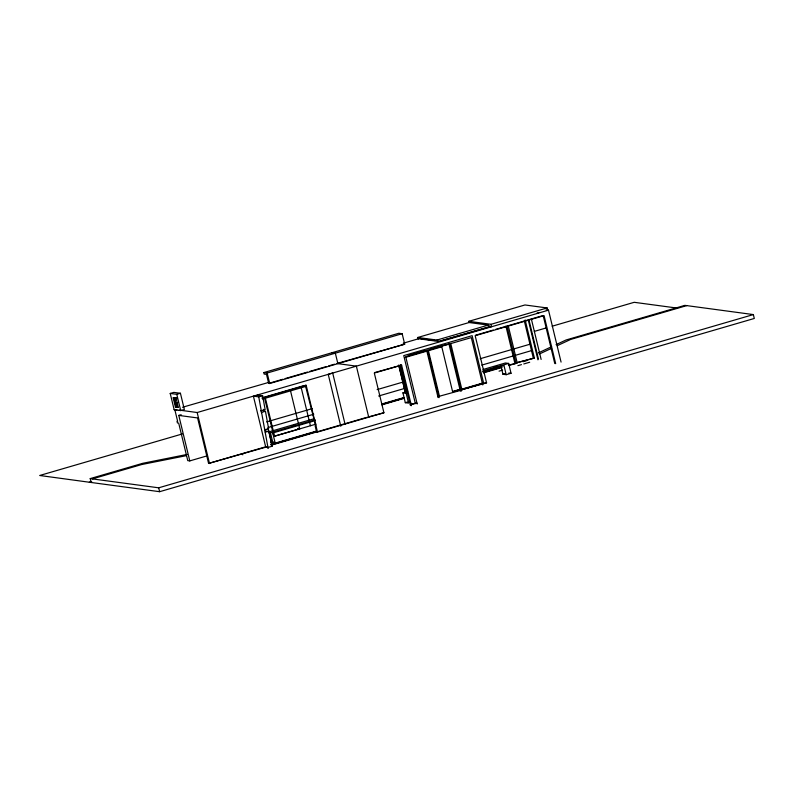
<?xml version="1.0" encoding="UTF-8"?>
<svg xmlns="http://www.w3.org/2000/svg" width="794" height="794" viewBox="0 0 794 794"><rect width="100%" height="100%" fill="white"/><g stroke="black" fill="none" stroke-linecap="round" stroke-linejoin="round"><path stroke-width="1.19" d="M538.272 352.933L551.622 346.71M556.078 344.636L566.082 339.971L684.885 305.362L753.357 314.583L754.3 318.463L159.634 491.694L91.161 482.484L90.218 478.603L142.781 463.289L187.245 454.406M539.265 354.055L551.631 348.298M557.249 345.678L570.747 339.405L686.721 305.611M170.214 393.447L173.846 392.385L180.427 393.268L184.357 409.515L180.714 410.577L174.144 409.694L170.214 393.447L176.784 394.33L180.427 393.268M173.201 397.834L176.705 398.032L173.201 397.834L175.424 407.014L178.283 407.401L176.06 398.211M263.787 372.575L398.836 333.262L402.161 333.708L404.692 344.189L269.702 383.512L268.67 383.373L266.496 374.391L264.144 374.073L263.787 372.575L267.161 373.031L402.161 333.708M177.757 402.796L175.345 402.548L174.412 398.707L176.824 398.955M175.345 402.548L174.591 398.657M177.042 403.878L177.39 404.682L176.546 404.583C176 401.546 177.112 406.409 176.873 403.431M177.062 404.652L176.794 403.421M468.807 321.322L490.99 324.309L491.585 326.731L490.057 326.523L438.725 341.48L418.071 338.701L417.773 337.48L436.889 340.05L488.221 325.093L469.105 322.523L468.807 321.322L524.963 304.965L547.145 307.953L547.731 310.375M175.424 407.014L177.965 407.084M417.773 337.48L469.105 322.523M174.144 409.694L176.973 409.803M182.501 407.262L268.997 382.331M418.071 338.701L419.103 338.403M403.183 343.236L418.547 338.76M268.67 383.373L282.773 379.264M285.125 378.579L307.457 372.078M309.809 371.394L326.265 366.6M328.617 365.915L334.492 364.198M336.845 363.513L404.692 344.189M490.99 324.309L547.145 307.953M206.291 456.093L189.786 460.907L178.779 415.411L181.161 414.726M490.732 326.612L439.757 341.182M536.883 313.173L539.245 312.479M179.166 410.091L197.17 412.523L548.505 310.166L561.07 362.104M271.766 446.337L267.896 447.469L265.752 447.181L253.395 396.137L258.745 396.861L262.616 395.73L265.146 409.644L261.276 410.766M475.457 335.247L493.273 330.056M495.645 329.371L543.165 315.526L554.778 363.553M262.278 397.734L304.142 385.537M261.99 398.181L306.176 385.318L317.491 432.085L383.919 412.761L374.311 373.061L401.595 365.111L411.411 405.704M408.255 355.583L425.485 350.571M429.743 349.34L441.553 345.896L452.759 392.305M442.605 345.589L449.791 343.881L461.245 391.184M262.586 399.015L305.611 386.479M405.039 357.518L441.752 346.819M374.57 372.594L401.595 365.111M182.382 433.931L39.7 475.487L91.161 482.484M534.332 331.396L546.222 327.932M552.167 326.205L634.207 302.306L677.59 308.141M261.563 412.324L265.434 411.193L268.61 428.671L264.739 429.802M480.181 358.729L511.574 349.588M512.825 349.221L529.965 344.229M266.615 421.912L312.419 408.573M377.11 389.616L404.126 381.745M481.73 365.121L513.123 355.98M514.373 355.613L531.504 350.62M267.985 427.559L313.789 414.22M92.412 478.891L141.709 464.53L186.461 455.637M378.649 395.998L405.665 388.127M89.335 482.166L91.687 481.482M265.146 432.055L269.017 430.934L271.766 446.069M268.412 432.035L314.355 418.646M402.925 392.851L406.171 393.288L408.553 403.124L405.307 402.687L402.925 392.851L407.64 391.472M483.04 369.508L505.421 362.987L508.666 363.424L511.048 373.269L506.195 374.689L502.949 374.252L500.756 365.171M291.914 426.011L295.447 424.979M493.67 367.235L497.213 366.203M268.312 432.522L270.476 432.809L315.248 419.768M482.752 370.977L508.666 363.424M315.218 420.602L272.739 432.978L274.932 442.05L270.694 442.367M482.762 371.8L504.001 365.607L506.195 374.689M483.496 372.406L500.935 367.324M509.073 364.952L516.001 363.414L507.068 326.483M534.382 358.054L516.13 362.898L534.382 358.054L525.162 319.932M483.447 372.892L502.046 367.473M509.023 365.439L516.001 363.414M522.998 361.717L526.521 360.694M381.725 404.027L404.017 397.536M297.71 428.611L298.703 428.313M381.805 404.364L404.096 397.873M381.845 404.513L404.136 398.022M274.565 436.134L299.705 428.8L297.69 428.532M381.924 404.871L404.206 398.31M316.131 424.095L273.88 436.402L264.62 398.112M499.069 371.155L502.602 370.123M517.916 365.657L521.45 364.635M523.802 363.95L529.697 362.233M405.307 402.687L407.382 402.092M502.949 374.252L504.885 373.686M271.062 444.332L316.409 431.122M452.58 391.462L459.915 389.328M316.498 431.46L271.141 444.67L272.144 445.295M452.659 391.799L459.994 389.665M461.79 389.159L482.325 383.174M271.181 444.819L316.528 431.608M452.699 391.948L460.034 389.814M461.87 389.507L482.415 383.522M178.779 415.411L197.587 417.942L208.594 463.438L241.604 453.821L242.537 453.94L242.746 454.833M242.795 453.473L266.526 446.565M271.27 445.176L366.6 417.406M367.791 417.058L383.919 412.761M461.909 389.646L482.444 383.671M482.643 383.611L484.658 383.026M208.594 463.438L265.752 447.181M428.284 350.144L439.519 396.563L437.861 396.653M555.681 363.672L544.069 315.645L475.169 335.713L486.573 382.857L460.123 390.172M90.218 478.603L158.691 487.814L753.357 314.583M546.093 309.849L548.505 310.166M420.77 338.621L423.142 338.939M426.706 339.425L430.269 339.901M432.641 340.219L435.013 340.537M508.885 372.982L511.048 373.269M331.961 352.715L335.336 353.171L337.877 363.652L356.367 366.143L368.714 417.187M485.67 382.728L486.573 382.857M481.63 383.909L482.534 384.028M439.519 396.563L438.616 396.444L461.999 390.013L450.764 343.594M306.176 385.318L305.303 385.199L315.714 425.961L315.149 425.892L316.617 431.966L317.491 432.085M408.463 402.23L410.627 402.528M257.216 395.005L262.616 395.73M174.412 398.707L176.645 399.005M176.248 403.362L177.042 403.461L177.37 404.692M189.786 460.907L187.761 460.629L178.68 423.093L177.409 422.924L177.022 421.296L177.657 421.386L174.779 409.506M488.221 325.103L490.057 326.523M436.899 340.06L438.725 341.48M531.335 318.92L541.131 359.424M528.893 319.635L538.411 358.938M528.338 320.131L537.945 359.831M524.288 320.796L533.27 357.905M508.319 326.116L517.251 363.047M505.907 326.155L514.879 363.265M483.754 383.671L472.142 335.673L403.759 355.603L415.371 403.6M482.752 384.921L471.308 337.609L405.734 356.714L417.187 404.017M448.888 343.762L460.341 391.065M439.003 397.665L427.559 350.353L426.636 350.233L438.08 397.536M400.672 364.992L410.488 405.575M400.077 365.022L406.786 392.742M398.876 365.369L405.575 393.099M398.687 365.131L405.228 392.147M345.033 424.085L332.686 373.041L328.22 374.321L340.785 426.259M301.164 387.462L309.104 420.274M309.63 422.468L310.424 425.763M290.455 390.579L298.385 423.361M298.911 425.534L299.725 428.879M267.161 373.031L269.702 383.512M265.315 397.903L274.575 436.204M270.476 432.809L272.858 442.655M263.439 409.317L264.015 411.719M268.074 428.502L272.352 446.188M260.948 410.438L261.524 412.811M265.543 429.425L266.119 431.797M267.896 447.469L268.114 448.362L258.745 396.861M197.17 412.523L209.517 463.557M176.784 394.33L180.714 410.577M173.836 397.645L176.06 406.826M158.691 487.814L159.634 491.694M416.046 403.005L410.28 404.682L416.969 403.134L416.046 403.005M176.486 405.119L176.784 406.359L176.486 405.119"/></g></svg>
